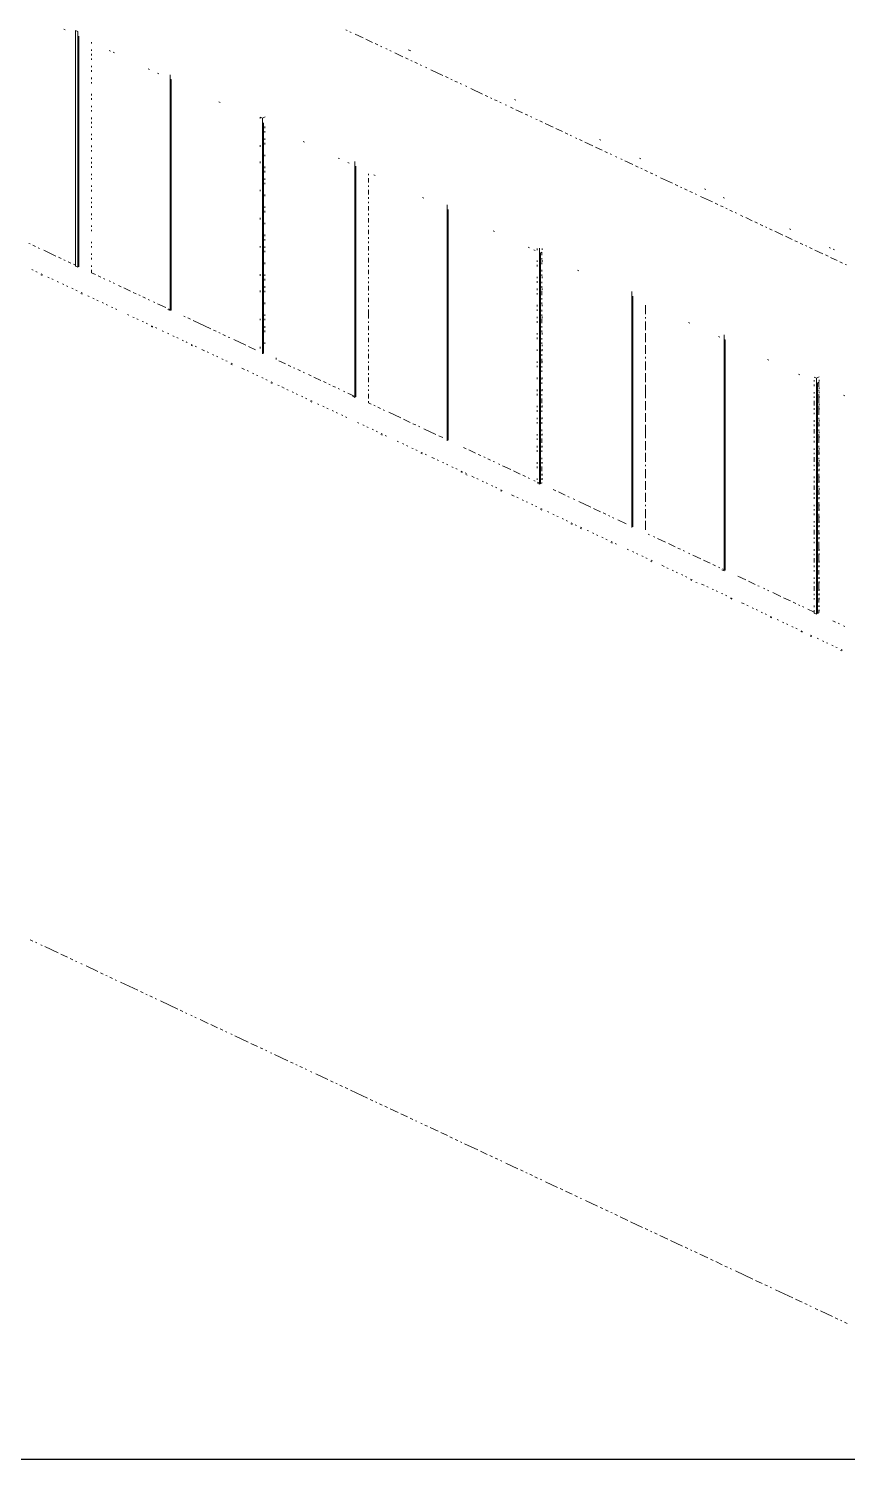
# Paper-space layout '03 3D Building and Roof' of a CAD drawing. Header units: millimetres. Extents: x 5 to 415, y 5 to 292.
# Drawn here: x 150.9 to 183.4, y 151 to 207.8 of the extents above; entities that cross this region are included whole.
import ezdxf

# ---------------------------------------------------------------- set-up
doc = ezdxf.new("R2010")
doc.units = ezdxf.units.MM
doc.layers.add('EXISTING', color=7, linetype='Continuous')
picture_1 = doc.add_image_def('image1.png', size_in_pixel=(1967, 1277))

# ---------------------------------------------------------------- blocks, each defined once
blk = doc.blocks.new('SHEET_03')
at = {"layer": 'EXISTING', "color": 250, "lineweight": 9}
for p, q in [((152.301, 207.8), (152.355, 207.775)), ((152.758, 207.755), (152.85, 207.712)), ((152.758, 198.388), (152.758, 207.755)), ((152.85, 207.712), (152.85, 198.345)), ((152.892, 207.523), (152.892, 198.365)), ((163.551, 207.751), (163.498, 207.775)), ((163.709, 207.676), (163.656, 207.701)), ((164.184, 207.453), (163.867, 207.602)), ((153.392, 207.229), (153.392, 207.288)), ((153.392, 206.936), (153.392, 206.995)), ((154.09, 206.961), (154.143, 206.935)), ((154.251, 206.885), (154.304, 206.86)), ((164.553, 207.28), (164.289, 207.404)), ((164.764, 207.181), (164.659, 207.23)), ((164.922, 207.107), (164.87, 207.131)), ((165.133, 207.008), (165.081, 207.032)), ((165.292, 206.933), (165.239, 206.958)), ((165.767, 206.71), (165.45, 206.859)), ((165.978, 206.986), (166.083, 206.936)), ((153.392, 206.76), (153.392, 206.819)), ((153.392, 206.584), (153.392, 206.642)), ((153.392, 206.29), (153.392, 206.349)), ((165.978, 206.611), (165.872, 206.661)), ((166.136, 206.537), (166.083, 206.562)), ((166.347, 206.438), (166.241, 206.487)), ((166.505, 206.364), (166.452, 206.388)), ((166.716, 206.264), (166.664, 206.289)), ((153.392, 206.114), (153.392, 206.173)), ((153.392, 205.82), (153.392, 205.879)), ((155.646, 206.23), (155.7, 206.205)), ((156.022, 206.053), (156.076, 206.028)), ((156.505, 205.826), (156.559, 205.801)), ((156.517, 205.99), (156.517, 196.623)), ((156.559, 205.801), (156.559, 196.643)), ((167.349, 205.967), (166.875, 206.19)), ((167.56, 205.868), (167.455, 205.918)), ((167.719, 205.794), (167.666, 205.819)), ((167.93, 205.695), (167.824, 205.744)), ((153.392, 205.644), (153.392, 205.703)), ((153.392, 205.175), (153.392, 205.233)), ((168.088, 205.62), (168.035, 205.645)), ((168.299, 205.521), (168.246, 205.546)), ((168.932, 205.224), (168.457, 205.447)), ((169.143, 205.125), (169.038, 205.175)), ((153.392, 204.999), (153.392, 205.057)), ((153.392, 204.705), (153.392, 204.764)), ((153.392, 204.529), (153.392, 204.588)), ((158.455, 204.911), (158.508, 204.886)), ((169.301, 205.051), (169.249, 205.076)), ((169.513, 204.952), (169.407, 205.001)), ((169.671, 204.877), (169.618, 204.902)), ((169.882, 204.778), (169.829, 204.803)), ((170.146, 204.654), (170.04, 204.704)), ((170.198, 205.004), (170.251, 204.98)), ((170.515, 204.481), (170.251, 204.605)), ((153.392, 204.235), (153.392, 204.294)), ((153.392, 204.059), (153.392, 204.118)), ((160.093, 204.311), (160.184, 204.268)), ((160.093, 204.252), (160.093, 204.311)), ((160.184, 204.268), (160.293, 204.319)), ((160.184, 204.268), (160.184, 194.902)), ((160.226, 204.08), (160.226, 194.921)), ((170.726, 204.382), (170.62, 204.432)), ((170.884, 204.308), (170.832, 204.332)), ((171.095, 204.209), (171.043, 204.233)), ((171.306, 204.11), (171.201, 204.159)), ((171.728, 203.911), (171.412, 204.06)), ((153.392, 203.883), (153.392, 203.942)), ((153.392, 203.59), (153.392, 203.648)), ((153.392, 203.413), (153.392, 203.472)), ((160.284, 203.872), (160.284, 203.931)), ((160.284, 203.696), (160.284, 203.755)), ((160.284, 203.403), (160.284, 203.461)), ((172.098, 203.738), (171.834, 203.862)), ((172.309, 203.639), (172.203, 203.688)), ((172.467, 203.565), (172.414, 203.589)), ((172.678, 203.466), (172.625, 203.49)), ((153.392, 203.12), (153.392, 203.179)), ((153.392, 202.944), (153.392, 203.003)), ((160.093, 203.133), (160.093, 203.192)), ((160.284, 203.226), (160.284, 203.285)), ((161.8, 203.341), (161.853, 203.316)), ((172.889, 203.366), (172.784, 203.416)), ((173.311, 203.168), (172.995, 203.317)), ((173.681, 202.995), (173.417, 203.119)), ((173.575, 203.419), (173.628, 203.394)), ((173.892, 202.896), (173.786, 202.945)), ((153.392, 202.65), (153.392, 202.709)), ((153.392, 202.474), (153.392, 202.533)), ((153.392, 202.298), (153.392, 202.357)), ((160.093, 202.485), (160.093, 202.544)), ((160.284, 202.757), (160.284, 202.815)), ((160.284, 202.287), (160.284, 202.346)), ((163.195, 202.686), (163.249, 202.66)), ((163.571, 202.509), (163.625, 202.484)), ((163.852, 202.547), (163.852, 193.18)), ((163.893, 202.358), (163.893, 193.2)), ((174.05, 202.822), (173.997, 202.846)), ((174.261, 202.722), (174.208, 202.747)), ((174.472, 202.623), (174.419, 202.648)), ((174.894, 202.425), (174.577, 202.574)), ((175.105, 202.326), (175, 202.376)), ((175.158, 202.676), (175.211, 202.651)), ((153.392, 202.005), (153.392, 202.063)), ((153.392, 201.828), (153.392, 201.887)), ((160.284, 202.111), (160.284, 202.17)), ((160.284, 201.817), (160.284, 201.876)), ((164.393, 202.006), (164.393, 202.064)), ((164.393, 201.712), (164.393, 201.888)), ((164.608, 202.022), (164.662, 201.997)), ((175.263, 202.252), (175.211, 202.277)), ((175.474, 202.153), (175.369, 202.202)), ((175.685, 202.054), (175.58, 202.103)), ((175.844, 201.979), (175.791, 202.004)), ((176.477, 201.682), (176.002, 201.905)), ((153.392, 201.535), (153.392, 201.594)), ((153.392, 201.359), (153.392, 201.417)), ((160.093, 201.366), (160.093, 201.425)), ((160.284, 201.641), (160.284, 201.7)), ((160.284, 201.172), (160.284, 201.23)), ((164.393, 201.536), (164.393, 201.595)), ((164.393, 201.243), (164.393, 201.419)), ((176.688, 201.583), (176.582, 201.633)), ((176.846, 201.509), (176.793, 201.534)), ((177.057, 201.41), (176.952, 201.459)), ((177.268, 201.311), (177.163, 201.36)), ((177.426, 201.236), (177.374, 201.261)), ((178.06, 200.939), (177.585, 201.162)), ((177.743, 201.462), (177.796, 201.438)), ((153.392, 201.065), (153.392, 201.124)), ((153.392, 200.889), (153.392, 200.948)), ((153.392, 200.713), (153.392, 200.772)), ((160.284, 200.702), (160.284, 200.761)), ((164.393, 201.066), (164.393, 201.125)), ((164.393, 200.89), (164.393, 200.949)), ((164.393, 200.597), (164.393, 200.773)), ((166.541, 201.115), (166.594, 201.09)), ((167.519, 200.825), (167.519, 191.458)), ((167.561, 200.636), (167.561, 191.478)), ((178.271, 200.84), (178.165, 200.89)), ((178.482, 200.741), (178.376, 200.79)), ((178.482, 201.116), (178.534, 201.091)), ((178.64, 200.667), (178.587, 200.691)), ((178.851, 200.568), (178.745, 200.617)), ((153.392, 200.419), (153.392, 200.478)), ((153.392, 200.243), (153.392, 200.302)), ((160.093, 200.247), (160.093, 200.305)), ((160.284, 200.526), (160.284, 200.585)), ((160.284, 200.056), (160.284, 200.115)), ((164.393, 200.421), (164.393, 200.479)), ((164.393, 200.127), (164.393, 200.303)), ((179.009, 200.493), (178.957, 200.518)), ((179.273, 200.369), (179.168, 200.419)), ((179.642, 200.196), (179.379, 200.32)), ((179.853, 200.097), (179.748, 200.146)), ((180.064, 199.998), (179.959, 200.047)), ((153.392, 199.95), (153.392, 200.008)), ((153.392, 199.774), (153.392, 199.832)), ((160.284, 199.587), (160.284, 199.645)), ((160.284, 199.41), (160.284, 199.469)), ((164.393, 199.951), (164.393, 200.01)), ((164.393, 199.657), (164.393, 199.834)), ((164.393, 199.481), (164.393, 199.54)), ((169.349, 199.797), (169.403, 199.772)), ((180.223, 199.924), (180.17, 199.948)), ((180.434, 199.824), (180.328, 199.874)), ((180.856, 199.626), (180.539, 199.775)), ((181.225, 199.453), (180.961, 199.577)), ((181.12, 199.877), (181.172, 199.852)), ((150.959, 199.272), (150.906, 199.297)), ((151.174, 199.171), (151.067, 199.221)), ((151.335, 199.095), (151.281, 199.121)), ((151.979, 198.793), (151.496, 199.02)), ((153.392, 199.304), (153.392, 199.363)), ((153.392, 199.128), (153.392, 199.187)), ((153.392, 198.834), (153.392, 198.893)), ((160.093, 199.127), (160.093, 199.186)), ((160.284, 199.117), (160.284, 199.176)), ((160.284, 198.941), (160.284, 198.999)), ((164.393, 199.305), (164.393, 199.364)), ((164.393, 199.012), (164.393, 199.188)), ((164.393, 198.836), (164.393, 198.894)), ((170.745, 199.141), (170.798, 199.116)), ((170.959, 199.041), (171.013, 199.015)), ((171.094, 199.028), (171.094, 199.087)), ((171.186, 199.103), (171.186, 189.737)), ((171.228, 198.915), (171.286, 198.942)), ((171.228, 198.915), (171.228, 189.756)), ((171.286, 198.825), (171.286, 198.942)), ((171.294, 199.036), (171.294, 199.095)), ((181.436, 199.354), (181.331, 199.403)), ((181.647, 199.255), (181.542, 199.304)), ((181.806, 199.18), (181.753, 199.205)), ((182.017, 199.081), (181.911, 199.131)), ((182.439, 198.883), (182.122, 199.032)), ((182.702, 199.134), (182.755, 199.109)), ((182.861, 199.06), (182.914, 199.035)), ((152.194, 198.692), (152.086, 198.743)), ((152.355, 198.617), (152.301, 198.642)), ((152.57, 198.516), (152.462, 198.566)), ((152.731, 198.44), (152.677, 198.465)), ((152.85, 198.345), (152.758, 198.388)), ((153.392, 198.658), (153.392, 198.717)), ((153.392, 198.365), (153.392, 198.423)), ((160.284, 198.471), (160.284, 198.53)), ((164.393, 198.542), (164.393, 198.718)), ((164.393, 198.366), (164.393, 198.425)), ((171.094, 198.557), (171.094, 198.616)), ((171.094, 198.38), (171.094, 198.439)), ((171.286, 198.649), (171.286, 198.707)), ((171.286, 198.472), (171.286, 198.531)), ((171.294, 198.565), (171.294, 198.624)), ((182.65, 198.784), (182.544, 198.834)), ((183.019, 198.611), (182.755, 198.735)), ((183.23, 198.512), (183.125, 198.561)), ((183.388, 198.437), (183.336, 198.462)), ((151.079, 198.23), (151.027, 198.254)), ((151.238, 198.155), (151.185, 198.18)), ((151.438, 198.02), (151.385, 198.044)), ((151.449, 198.056), (151.396, 198.081)), ((151.713, 197.932), (151.66, 197.957)), ((151.871, 197.858), (151.818, 197.883)), ((152.082, 197.759), (152.029, 197.784)), ((153.392, 198.13), (153.392, 198.247)), ((153.553, 198.054), (153.392, 198.13)), ((153.768, 197.953), (153.66, 198.004)), ((153.929, 197.878), (153.875, 197.903)), ((154.143, 197.777), (154.09, 197.802)), ((160.093, 198.008), (160.093, 198.067)), ((160.284, 198.001), (160.284, 198.06)), ((160.284, 197.825), (160.284, 197.884)), ((164.393, 198.072), (164.393, 198.249)), ((164.393, 197.896), (164.393, 197.955)), ((164.393, 197.72), (164.393, 197.779)), ((171.094, 197.909), (171.094, 197.968)), ((171.094, 197.732), (171.094, 197.791)), ((171.286, 198.179), (171.286, 198.238)), ((171.286, 198.003), (171.286, 198.061)), ((171.286, 197.709), (171.286, 197.768)), ((171.294, 197.917), (171.294, 197.976)), ((172.694, 198.226), (172.748, 198.201)), ((152.293, 197.66), (152.24, 197.684)), ((152.452, 197.585), (152.399, 197.61)), ((152.663, 197.486), (152.61, 197.511)), ((152.821, 197.412), (152.768, 197.437)), ((153.021, 197.276), (152.968, 197.301)), ((153.032, 197.313), (152.979, 197.338)), ((153.296, 197.189), (153.243, 197.214)), ((154.304, 197.701), (154.251, 197.727)), ((154.573, 197.575), (154.465, 197.626)), ((154.948, 197.399), (154.68, 197.525)), ((155.163, 197.298), (155.056, 197.349)), ((155.324, 197.223), (155.271, 197.248)), ((160.093, 197.36), (160.093, 197.419)), ((160.284, 197.532), (160.284, 197.591)), ((160.284, 197.356), (160.284, 197.414)), ((164.393, 197.427), (164.393, 197.603)), ((164.393, 197.25), (164.393, 197.309)), ((171.094, 197.438), (171.094, 197.497)), ((171.094, 197.261), (171.094, 197.32)), ((171.286, 197.533), (171.286, 197.592)), ((171.286, 197.24), (171.286, 197.416)), ((171.294, 197.446), (171.294, 197.505)), ((174.853, 197.382), (174.853, 188.015)), ((174.895, 197.193), (174.895, 188.035)), ((153.507, 197.09), (153.454, 197.115)), ((153.665, 197.015), (153.613, 197.04)), ((153.876, 196.916), (153.824, 196.941)), ((154.035, 196.842), (153.982, 196.867)), ((154.246, 196.743), (154.193, 196.768)), ((154.404, 196.669), (154.351, 196.693)), ((155.539, 197.122), (155.432, 197.172)), ((155.7, 197.046), (155.646, 197.071)), ((155.915, 196.945), (155.861, 196.971)), ((156.344, 196.744), (156.022, 196.895)), ((156.517, 196.623), (156.426, 196.666)), ((156.559, 196.643), (156.452, 196.693)), ((160.284, 196.886), (160.284, 196.945)), ((164.393, 196.957), (164.393, 197.133)), ((164.393, 196.781), (164.393, 196.84)), ((164.393, 196.311), (164.393, 196.663)), ((171.094, 196.79), (171.094, 196.849)), ((171.094, 196.613), (171.094, 196.672)), ((171.286, 197.063), (171.286, 197.122)), ((171.286, 196.887), (171.286, 196.946)), ((171.286, 196.594), (171.286, 196.652)), ((171.294, 196.798), (171.294, 196.857)), ((175.395, 196.489), (175.395, 196.841)), ((154.879, 196.446), (154.826, 196.47)), ((155.09, 196.346), (155.038, 196.371)), ((155.249, 196.272), (155.196, 196.297)), ((155.46, 196.173), (155.407, 196.198)), ((155.618, 196.099), (155.565, 196.123)), ((157.113, 196.383), (157.059, 196.408)), ((157.327, 196.282), (157.22, 196.333)), ((158.133, 195.904), (157.435, 196.232)), ((160.093, 196.241), (160.093, 196.3)), ((160.284, 196.416), (160.284, 196.475)), ((160.284, 196.24), (160.284, 196.299)), ((164.393, 196.135), (164.393, 196.194)), ((171.094, 196.319), (171.094, 196.378)), ((171.094, 196.142), (171.094, 196.201)), ((171.286, 196.418), (171.286, 196.476)), ((171.286, 196.124), (171.286, 196.3)), ((171.294, 196.326), (171.294, 196.385)), ((175.395, 196.312), (175.395, 196.371)), ((175.395, 195.843), (175.395, 196.195)), ((177.113, 196.152), (177.167, 196.127)), ((155.817, 195.964), (155.765, 195.988)), ((155.829, 196), (155.776, 196.024)), ((155.988, 195.925), (155.935, 195.95)), ((156.251, 195.801), (156.199, 195.826)), ((156.463, 195.702), (156.41, 195.727)), ((156.674, 195.603), (156.621, 195.628)), ((156.832, 195.529), (156.779, 195.554)), ((158.347, 195.803), (158.24, 195.854)), ((158.508, 195.728), (158.455, 195.753)), ((158.723, 195.627), (158.616, 195.677)), ((158.884, 195.551), (158.83, 195.577)), ((160.284, 195.947), (160.284, 196.005)), ((160.284, 195.771), (160.284, 195.829)), ((164.393, 195.842), (164.393, 196.018)), ((164.393, 195.665), (164.393, 195.724)), ((164.393, 195.372), (164.393, 195.548)), ((171.094, 195.671), (171.094, 195.73)), ((171.094, 195.494), (171.094, 195.553)), ((171.286, 195.948), (171.286, 196.007)), ((171.286, 195.772), (171.286, 195.831)), ((171.286, 195.478), (171.286, 195.537)), ((171.294, 195.678), (171.294, 195.737)), ((175.395, 195.373), (175.395, 195.725)), ((178.294, 195.597), (178.347, 195.572)), ((178.509, 195.497), (178.562, 195.471)), ((178.521, 195.66), (178.521, 186.293)), ((157.043, 195.43), (156.99, 195.454)), ((157.201, 195.355), (157.149, 195.38)), ((157.4, 195.22), (157.348, 195.245)), ((157.413, 195.256), (157.36, 195.281)), ((157.571, 195.182), (157.518, 195.207)), ((157.888, 195.033), (157.782, 195.083)), ((158.046, 194.959), (157.993, 194.984)), ((159.528, 195.249), (159.045, 195.476)), ((159.904, 195.072), (159.636, 195.198)), ((160.093, 195.121), (160.093, 195.18)), ((160.284, 195.301), (160.284, 195.36)), ((164.393, 195.196), (164.393, 195.254)), ((164.393, 195.02), (164.393, 195.078)), ((171.094, 195.023), (171.094, 195.082)), ((171.286, 195.302), (171.286, 195.361)), ((171.286, 195.009), (171.286, 195.067)), ((171.294, 195.207), (171.294, 195.266)), ((171.294, 195.03), (171.294, 195.089)), ((175.395, 194.903), (175.395, 195.256)), ((178.562, 195.471), (178.562, 186.313)), ((158.257, 194.86), (158.204, 194.885)), ((158.415, 194.785), (158.363, 194.81)), ((158.626, 194.686), (158.574, 194.711)), ((158.785, 194.612), (158.732, 194.637)), ((158.983, 194.477), (158.931, 194.502)), ((158.996, 194.513), (158.943, 194.538)), ((160.726, 194.687), (160.726, 194.745)), ((161.102, 194.51), (160.834, 194.636)), ((161.317, 194.409), (161.209, 194.46)), ((161.478, 194.334), (161.424, 194.359)), ((164.393, 194.726), (164.393, 194.902)), ((164.393, 194.55), (164.393, 194.609)), ((164.393, 194.256), (164.393, 194.433)), ((171.094, 194.551), (171.094, 194.61)), ((171.094, 194.375), (171.094, 194.434)), ((171.286, 194.833), (171.286, 194.891)), ((171.286, 194.539), (171.286, 194.715)), ((171.286, 194.363), (171.286, 194.422)), ((171.294, 194.559), (171.294, 194.618)), ((175.395, 194.727), (175.395, 194.786)), ((175.395, 194.258), (175.395, 194.61)), ((180.243, 194.682), (180.297, 194.657)), ((159.471, 194.29), (159.365, 194.339)), ((159.629, 194.216), (159.576, 194.24)), ((159.84, 194.116), (159.788, 194.141)), ((159.999, 194.042), (159.946, 194.067)), ((160.21, 193.943), (160.157, 193.968)), ((160.368, 193.869), (160.315, 193.893)), ((160.579, 193.77), (160.526, 193.794)), ((161.692, 194.233), (161.585, 194.283)), ((161.853, 194.157), (161.8, 194.182)), ((162.122, 194.031), (162.015, 194.082)), ((162.498, 193.855), (162.229, 193.981)), ((162.712, 193.754), (162.605, 193.804)), ((164.393, 194.08), (164.393, 194.139)), ((164.393, 193.787), (164.393, 193.963)), ((171.094, 193.903), (171.094, 193.962)), ((171.286, 194.187), (171.286, 194.245)), ((171.286, 193.893), (171.286, 193.952)), ((171.286, 193.717), (171.286, 193.776)), ((171.294, 193.911), (171.294, 193.97)), ((175.395, 193.788), (175.395, 194.14)), ((181.478, 194.103), (181.532, 194.077)), ((182.096, 193.981), (182.188, 193.938)), ((182.096, 193.805), (182.096, 193.863)), ((182.188, 193.938), (182.296, 193.989)), ((182.188, 193.938), (182.188, 184.572)), ((182.229, 193.75), (182.288, 193.777)), ((182.288, 193.601), (182.288, 193.777)), ((182.296, 193.812), (182.296, 193.871)), ((160.566, 193.734), (160.514, 193.759)), ((160.843, 193.646), (160.79, 193.67)), ((161.054, 193.547), (160.949, 193.596)), ((161.212, 193.472), (161.16, 193.497)), ((161.424, 193.373), (161.371, 193.398)), ((161.582, 193.299), (161.529, 193.324)), ((161.793, 193.2), (161.74, 193.224)), ((162.873, 193.678), (162.82, 193.704)), ((163.088, 193.578), (162.981, 193.628)), ((163.249, 193.502), (163.195, 193.527)), ((163.464, 193.401), (163.41, 193.426)), ((163.893, 193.2), (163.571, 193.351)), ((163.852, 193.18), (163.76, 193.223)), ((164.393, 193.611), (164.393, 193.669)), ((164.393, 193.435), (164.393, 193.493)), ((164.393, 193.141), (164.393, 193.317)), ((171.094, 193.432), (171.094, 193.491)), ((171.094, 193.255), (171.094, 193.314)), ((171.286, 193.424), (171.286, 193.482)), ((171.286, 193.247), (171.286, 193.306)), ((171.294, 193.44), (171.294, 193.499)), ((175.395, 193.142), (175.395, 193.671)), ((182.096, 193.628), (182.096, 193.687)), ((182.096, 193.333), (182.096, 193.392)), ((182.096, 193.157), (182.096, 193.216)), ((182.229, 193.75), (182.229, 184.591)), ((182.288, 193.425), (182.288, 193.484)), ((182.288, 192.955), (182.288, 193.307)), ((182.296, 193.518), (182.296, 193.577)), ((182.296, 193.341), (182.296, 193.4)), ((182.296, 193.164), (182.296, 193.223)), ((183.266, 193.263), (183.32, 193.238)), ((161.951, 193.125), (161.899, 193.15)), ((162.149, 192.991), (162.096, 193.016)), ((162.162, 193.026), (162.11, 193.051)), ((162.426, 192.902), (162.374, 192.927)), ((162.637, 192.803), (162.585, 192.828)), ((162.796, 192.729), (162.743, 192.754)), ((163.007, 192.63), (162.954, 192.655)), ((164.393, 192.965), (164.393, 193.024)), ((164.501, 192.914), (164.393, 192.965)), ((164.662, 192.839), (164.608, 192.864)), ((164.877, 192.738), (164.769, 192.788)), ((165.038, 192.662), (164.984, 192.688)), ((171.094, 192.784), (171.094, 192.843)), ((171.094, 192.607), (171.094, 192.666)), ((171.286, 192.954), (171.286, 193.13)), ((171.286, 192.778), (171.286, 192.836)), ((171.286, 192.602), (171.286, 192.66)), ((171.294, 192.792), (171.294, 192.851)), ((175.395, 192.673), (175.395, 193.025)), ((182.096, 192.862), (182.096, 193.039)), ((182.096, 192.685), (182.096, 192.744)), ((182.288, 192.486), (182.288, 192.838)), ((182.296, 192.87), (182.296, 192.929)), ((182.296, 192.693), (182.296, 192.752)), ((163.165, 192.556), (163.112, 192.58)), ((163.376, 192.456), (163.324, 192.481)), ((163.535, 192.382), (163.482, 192.407)), ((164.01, 192.159), (163.957, 192.184)), ((164.221, 192.06), (164.168, 192.085)), ((165.682, 192.36), (165.199, 192.587)), ((166.057, 192.184), (165.789, 192.31)), ((166.272, 192.083), (166.165, 192.133)), ((171.094, 192.313), (171.094, 192.372)), ((171.094, 192.136), (171.094, 192.195)), ((171.286, 192.308), (171.286, 192.367)), ((171.286, 192.132), (171.286, 192.191)), ((171.294, 192.321), (171.294, 192.38)), ((175.395, 192.203), (175.395, 192.555)), ((175.395, 191.557), (175.395, 192.086)), ((182.096, 192.509), (182.096, 192.568)), ((182.096, 192.214), (182.096, 192.273)), ((182.096, 192.037), (182.096, 192.096)), ((182.288, 192.309), (182.288, 192.368)), ((182.288, 192.016), (182.288, 192.192)), ((182.296, 192.222), (182.296, 192.281)), ((182.296, 192.045), (182.296, 192.104)), ((164.379, 191.986), (164.326, 192.01)), ((164.59, 191.887), (164.537, 191.911)), ((164.749, 191.812), (164.696, 191.837)), ((164.946, 191.678), (164.893, 191.703)), ((164.96, 191.713), (164.907, 191.738)), ((165.118, 191.639), (165.065, 191.664)), ((166.433, 192.007), (166.38, 192.032)), ((167.077, 191.705), (166.594, 191.932)), ((167.346, 191.579), (167.185, 191.654)), ((171.094, 191.665), (171.094, 191.724)), ((171.094, 191.488), (171.094, 191.547)), ((171.286, 191.838), (171.286, 191.897)), ((171.286, 191.662), (171.286, 191.721)), ((171.286, 191.369), (171.286, 191.545)), ((171.294, 191.673), (171.294, 191.732)), ((182.096, 191.743), (182.096, 191.92)), ((182.096, 191.566), (182.096, 191.625)), ((182.288, 191.84), (182.288, 191.898)), ((182.288, 191.37), (182.288, 191.722)), ((182.296, 191.751), (182.296, 191.81)), ((182.296, 191.574), (182.296, 191.633)), ((165.593, 191.416), (165.54, 191.441)), ((165.804, 191.317), (165.751, 191.341)), ((165.962, 191.242), (165.91, 191.267)), ((166.174, 191.143), (166.121, 191.168)), ((166.332, 191.069), (166.279, 191.094)), ((166.529, 190.935), (166.476, 190.96)), ((166.543, 190.97), (166.49, 190.995)), ((168.275, 191.142), (168.168, 191.193)), ((168.651, 190.966), (168.383, 191.092)), ((171.094, 191.194), (171.094, 191.253)), ((171.094, 191.017), (171.094, 191.076)), ((171.286, 191.193), (171.286, 191.251)), ((171.286, 191.017), (171.286, 191.075)), ((171.294, 191.201), (171.294, 191.26)), ((175.395, 191.088), (175.395, 191.44)), ((175.395, 190.618), (175.395, 190.97)), ((182.096, 191.389), (182.096, 191.448)), ((182.096, 191.095), (182.096, 191.154)), ((182.096, 190.918), (182.096, 190.977)), ((182.288, 191.194), (182.288, 191.253)), ((182.288, 190.9), (182.288, 191.077)), ((182.296, 191.103), (182.296, 191.162)), ((182.296, 190.926), (182.296, 190.985)), ((166.701, 190.895), (166.649, 190.92)), ((167.018, 190.747), (166.912, 190.796)), ((167.176, 190.672), (167.124, 190.697)), ((167.387, 190.573), (167.335, 190.598)), ((167.546, 190.499), (167.493, 190.524)), ((167.757, 190.4), (167.704, 190.425)), ((168.866, 190.865), (168.758, 190.916)), ((169.027, 190.79), (168.973, 190.815)), ((169.242, 190.689), (169.134, 190.739)), ((169.403, 190.613), (169.349, 190.638)), ((169.617, 190.512), (169.564, 190.538)), ((170.047, 190.311), (169.725, 190.462)), ((171.094, 190.546), (171.094, 190.605)), ((171.094, 190.369), (171.094, 190.428)), ((171.286, 190.723), (171.286, 190.782)), ((171.286, 190.547), (171.286, 190.606)), ((171.286, 190.253), (171.286, 190.429)), ((171.294, 190.553), (171.294, 190.612)), ((175.395, 190.442), (175.395, 190.5)), ((182.096, 190.624), (182.096, 190.8)), ((182.096, 190.447), (182.096, 190.506)), ((182.288, 190.724), (182.288, 190.783)), ((182.288, 190.431), (182.288, 190.607)), ((182.296, 190.631), (182.296, 190.69)), ((182.296, 190.455), (182.296, 190.514)), ((167.915, 190.326), (167.862, 190.35)), ((168.112, 190.192), (168.059, 190.216)), ((168.126, 190.226), (168.074, 190.251)), ((168.285, 190.152), (168.232, 190.177)), ((168.323, 190.093), (168.27, 190.117)), ((168.601, 190.003), (168.496, 190.053)), ((168.76, 189.929), (168.707, 189.954)), ((168.971, 189.83), (168.918, 189.855)), ((170.423, 190.134), (170.154, 190.26)), ((170.637, 190.034), (170.53, 190.084)), ((170.798, 189.958), (170.745, 189.983)), ((171.013, 189.857), (170.959, 189.882)), ((171.094, 189.898), (171.094, 189.957)), ((171.228, 189.756), (171.12, 189.807)), ((171.286, 190.077), (171.286, 190.136)), ((171.286, 189.901), (171.286, 189.96)), ((171.294, 190.082), (171.294, 190.141)), ((171.294, 189.905), (171.294, 189.964)), ((175.395, 189.972), (175.395, 190.324)), ((175.395, 189.502), (175.395, 189.855)), ((182.096, 190.27), (182.096, 190.329)), ((182.096, 189.976), (182.096, 190.034)), ((182.096, 189.799), (182.096, 189.858)), ((182.288, 190.255), (182.288, 190.313)), ((182.288, 189.785), (182.288, 190.137)), ((182.296, 190.278), (182.296, 190.337)), ((182.296, 189.983), (182.296, 190.042)), ((182.296, 189.807), (182.296, 189.866)), ((169.129, 189.756), (169.076, 189.78)), ((169.34, 189.657), (169.287, 189.681)), ((169.498, 189.582), (169.446, 189.607)), ((169.695, 189.448), (169.642, 189.473)), ((169.71, 189.483), (169.657, 189.508)), ((170.185, 189.26), (170.079, 189.31)), ((171.186, 189.737), (171.094, 189.78)), ((171.294, 189.788), (171.186, 189.737)), ((171.286, 189.784), (171.228, 189.756)), ((171.835, 189.471), (171.728, 189.522)), ((172.211, 189.295), (171.943, 189.421)), ((172.372, 189.219), (172.318, 189.244)), ((175.395, 189.033), (175.395, 189.385)), ((182.096, 189.504), (182.096, 189.681)), ((182.096, 189.328), (182.096, 189.386)), ((182.288, 189.609), (182.288, 189.668)), ((182.288, 189.315), (182.288, 189.491)), ((182.296, 189.512), (182.296, 189.571)), ((182.296, 189.335), (182.296, 189.394)), ((170.343, 189.186), (170.29, 189.211)), ((170.554, 189.087), (170.501, 189.111)), ((170.712, 189.012), (170.66, 189.037)), ((170.923, 188.913), (170.871, 188.938)), ((171.082, 188.839), (171.029, 188.864)), ((171.278, 188.705), (171.225, 188.73)), ((171.293, 188.74), (171.24, 188.765)), ((172.587, 189.118), (172.533, 189.144)), ((173.231, 188.816), (172.748, 189.043)), ((173.607, 188.639), (173.338, 188.766)), ((175.395, 188.857), (175.395, 188.915)), ((175.395, 188.387), (175.395, 188.739)), ((182.096, 189.151), (182.096, 189.21)), ((182.096, 188.856), (182.096, 188.915)), ((182.096, 188.68), (182.096, 188.738)), ((182.288, 189.139), (182.288, 189.198)), ((182.288, 188.67), (182.288, 189.022)), ((182.296, 189.159), (182.296, 189.218)), ((182.296, 188.864), (182.296, 188.923)), ((182.296, 188.687), (182.296, 188.746)), ((171.557, 188.616), (171.504, 188.641)), ((171.768, 188.517), (171.715, 188.542)), ((171.926, 188.442), (171.873, 188.467)), ((172.137, 188.343), (172.085, 188.368)), ((172.296, 188.269), (172.243, 188.294)), ((172.491, 188.136), (172.439, 188.16)), ((172.507, 188.17), (172.454, 188.195)), ((172.665, 188.096), (172.612, 188.12)), ((173.821, 188.539), (173.714, 188.589)), ((173.982, 188.463), (173.929, 188.488)), ((174.143, 188.387), (174.09, 188.413)), ((174.627, 188.161), (174.305, 188.312)), ((175.395, 187.917), (175.395, 188.27)), ((182.096, 188.503), (182.096, 188.562)), ((182.096, 188.208), (182.096, 188.267)), ((182.096, 188.032), (182.096, 188.09)), ((182.288, 188.2), (182.288, 188.552)), ((182.296, 188.393), (182.296, 188.452)), ((182.296, 188.216), (182.296, 188.275)), ((182.296, 188.039), (182.296, 188.098)), ((172.861, 187.962), (172.808, 187.987)), ((172.876, 187.996), (172.823, 188.021)), ((173.14, 187.873), (173.087, 187.897)), ((173.351, 187.773), (173.298, 187.798)), ((173.51, 187.699), (173.457, 187.724)), ((173.721, 187.6), (173.668, 187.625)), ((173.879, 187.526), (173.826, 187.55)), ((175.556, 187.724), (175.502, 187.749)), ((175.771, 187.623), (175.717, 187.649)), ((176.2, 187.422), (175.878, 187.573)), ((182.096, 187.737), (182.096, 187.914)), ((182.096, 187.56), (182.096, 187.619)), ((182.288, 188.024), (182.288, 188.082)), ((182.288, 187.73), (182.288, 187.906)), ((182.288, 187.554), (182.288, 187.613)), ((182.296, 187.745), (182.296, 187.804)), ((182.296, 187.568), (182.296, 187.627)), ((174.074, 187.392), (174.022, 187.417)), ((174.09, 187.427), (174.037, 187.451)), ((174.248, 187.352), (174.196, 187.377)), ((174.723, 187.129), (174.671, 187.154)), ((174.935, 187.03), (174.882, 187.055)), ((175.093, 186.956), (175.04, 186.981)), ((176.576, 187.245), (176.308, 187.371)), ((176.791, 187.145), (176.683, 187.195)), ((176.952, 187.069), (176.898, 187.094)), ((177.167, 186.968), (177.113, 186.993)), ((182.096, 187.384), (182.096, 187.442)), ((182.096, 187.089), (182.096, 187.148)), ((182.096, 186.912), (182.096, 186.971)), ((182.288, 187.084), (182.288, 187.437)), ((182.288, 186.615), (182.288, 186.967)), ((182.296, 187.097), (182.296, 187.156)), ((182.296, 186.92), (182.296, 186.979)), ((175.304, 186.857), (175.251, 186.882)), ((175.462, 186.782), (175.41, 186.807)), ((175.657, 186.649), (175.605, 186.674)), ((175.673, 186.683), (175.621, 186.708)), ((176.148, 186.46), (176.043, 186.51)), ((176.307, 186.386), (176.254, 186.411)), ((177.596, 186.767), (177.274, 186.918)), ((177.972, 186.59), (177.703, 186.716)), ((178.186, 186.489), (178.079, 186.54)), ((178.347, 186.414), (178.294, 186.439)), ((182.096, 186.618), (182.096, 186.794)), ((182.096, 186.441), (182.096, 186.5)), ((182.288, 186.439), (182.288, 186.497)), ((182.296, 186.626), (182.296, 186.684)), ((182.296, 186.449), (182.296, 186.508)), ((176.518, 186.287), (176.465, 186.312)), ((176.676, 186.213), (176.623, 186.237)), ((176.887, 186.113), (176.834, 186.138)), ((177.046, 186.039), (176.993, 186.064)), ((177.24, 185.906), (177.187, 185.931)), ((177.257, 185.94), (177.204, 185.965)), ((177.451, 185.807), (177.399, 185.832)), ((178.521, 186.293), (178.429, 186.336)), ((178.562, 186.313), (178.455, 186.363)), ((179.384, 185.927), (179.062, 186.078)), ((179.76, 185.751), (179.492, 185.877)), ((182.096, 186.264), (182.096, 186.323)), ((182.096, 185.97), (182.096, 186.029)), ((182.096, 185.793), (182.096, 185.852)), ((182.288, 186.145), (182.288, 186.321)), ((182.288, 185.969), (182.288, 186.028)), ((182.288, 185.499), (182.288, 185.852)), ((182.296, 185.978), (182.296, 186.036)), ((182.296, 185.801), (182.296, 185.86)), ((177.732, 185.717), (177.626, 185.767)), ((177.89, 185.643), (177.837, 185.667)), ((178.101, 185.544), (178.048, 185.568)), ((178.259, 185.469), (178.207, 185.494)), ((178.471, 185.37), (178.418, 185.395)), ((178.629, 185.296), (178.576, 185.321)), ((179.921, 185.675), (179.867, 185.7)), ((180.136, 185.574), (180.082, 185.599)), ((180.297, 185.499), (180.243, 185.524)), ((180.78, 185.272), (180.458, 185.423)), ((182.096, 185.498), (182.096, 185.675)), ((182.096, 185.322), (182.096, 185.381)), ((182.288, 185.323), (182.288, 185.382)), ((182.296, 185.506), (182.296, 185.565)), ((182.296, 185.33), (182.296, 185.388)), ((178.823, 185.163), (178.77, 185.188)), ((178.84, 185.197), (178.787, 185.221)), ((179.315, 184.974), (179.209, 185.023)), ((179.473, 184.899), (179.421, 184.924)), ((179.684, 184.8), (179.632, 184.825)), ((179.843, 184.726), (179.79, 184.751)), ((181.156, 185.095), (180.887, 185.221)), ((181.371, 184.995), (181.263, 185.045)), ((181.532, 184.919), (181.478, 184.944)), ((181.693, 184.843), (181.639, 184.869)), ((182.068, 184.667), (181.854, 184.768)), ((182.096, 185.145), (182.096, 185.204)), ((182.096, 184.85), (182.096, 184.909)), ((182.096, 184.615), (182.096, 184.733)), ((182.288, 185.03), (182.288, 185.206)), ((182.288, 184.854), (182.288, 184.912)), ((182.288, 184.619), (182.288, 184.736)), ((182.296, 185.153), (182.296, 185.212)), ((182.296, 184.858), (182.296, 184.917)), ((182.296, 184.682), (182.296, 184.74)), ((180.054, 184.627), (180.001, 184.652)), ((180.212, 184.552), (180.159, 184.577)), ((180.406, 184.42), (180.353, 184.445)), ((180.423, 184.453), (180.371, 184.478)), ((180.687, 184.329), (180.634, 184.354)), ((180.898, 184.23), (180.846, 184.255)), ((181.057, 184.156), (181.004, 184.181)), ((182.188, 184.572), (182.096, 184.615)), ((182.288, 184.619), (182.229, 184.591)), ((182.944, 184.256), (182.837, 184.306)), ((183.105, 184.18), (183.052, 184.205)), ((181.268, 184.057), (181.215, 184.082)), ((181.426, 183.983), (181.373, 184.007)), ((181.62, 183.85), (181.567, 183.875)), ((181.637, 183.883), (181.584, 183.908)), ((181.989, 183.677), (181.936, 183.701)), ((182.007, 183.71), (181.954, 183.735)), ((182.271, 183.586), (182.218, 183.611)), ((183.32, 184.079), (183.266, 184.105)), ((182.482, 183.487), (182.429, 183.512)), ((182.64, 183.413), (182.587, 183.437)), ((182.851, 183.314), (182.798, 183.338)), ((183.009, 183.239), (182.957, 183.264)), ((183.203, 183.107), (183.15, 183.132)), ((183.221, 183.14), (183.168, 183.165)), ((150.961, 171.636), (151.066, 171.587)), ((151.172, 171.537), (151.224, 171.512)), ((151.383, 171.438), (151.435, 171.413)), ((151.541, 171.364), (152.069, 171.116)), ((152.174, 171.066), (152.438, 170.943)), ((152.543, 170.893), (152.649, 170.844)), ((152.755, 170.794), (152.807, 170.769)), ((152.966, 170.695), (153.018, 170.67)), ((153.177, 170.596), (153.652, 170.373)), ((153.757, 170.323), (153.863, 170.274)), ((153.968, 170.224), (154.021, 170.199)), ((154.126, 170.15), (154.232, 170.1)), ((154.338, 170.051), (154.39, 170.026)), ((154.549, 169.952), (155.235, 169.63)), ((155.34, 169.58), (155.446, 169.531)), ((155.551, 169.481), (155.604, 169.456)), ((155.709, 169.407), (155.815, 169.357)), ((155.92, 169.308), (155.973, 169.283)), ((156.132, 169.209), (156.818, 168.887)), ((156.923, 168.837), (157.029, 168.787)), ((157.134, 168.738), (157.187, 168.713)), ((157.345, 168.639), (157.398, 168.614)), ((157.503, 168.565), (157.556, 168.54)), ((157.715, 168.465), (158.031, 168.317)), ((158.137, 168.267), (158.4, 168.143)), ((158.506, 168.094), (158.612, 168.044)), ((158.717, 167.995), (158.77, 167.97)), ((158.928, 167.896), (158.981, 167.871)), ((159.086, 167.821), (159.614, 167.574)), ((159.72, 167.524), (159.983, 167.4)), ((160.089, 167.351), (160.195, 167.301)), ((160.3, 167.252), (160.353, 167.227)), ((160.511, 167.153), (160.564, 167.128)), ((160.669, 167.078), (161.197, 166.83)), ((161.303, 166.781), (161.408, 166.731)), ((161.514, 166.682), (161.566, 166.657)), ((161.672, 166.608), (161.777, 166.558)), ((161.883, 166.508), (161.936, 166.484)), ((162.094, 166.409), (162.147, 166.385)), ((162.305, 166.31), (162.78, 166.087)), ((162.886, 166.038), (162.991, 165.988)), ((163.097, 165.939), (163.149, 165.914)), ((163.255, 165.864), (163.36, 165.815)), ((163.466, 165.765), (163.572, 165.716)), ((163.677, 165.666), (164.363, 165.344)), ((164.469, 165.295), (164.574, 165.245)), ((164.68, 165.196), (164.732, 165.171)), ((164.838, 165.121), (164.943, 165.072)), ((165.049, 165.022), (165.154, 164.973)), ((165.26, 164.923), (165.577, 164.774)), ((165.682, 164.725), (165.946, 164.601)), ((166.052, 164.551), (166.157, 164.502)), ((166.263, 164.452), (166.315, 164.428)), ((166.474, 164.353), (166.526, 164.329)), ((166.632, 164.279), (166.737, 164.229)), ((166.843, 164.18), (167.16, 164.031)), ((167.265, 163.982), (167.529, 163.858)), ((167.634, 163.808), (167.74, 163.759)), ((167.846, 163.709), (167.951, 163.66)), ((168.057, 163.61), (168.109, 163.585)), ((168.215, 163.536), (168.743, 163.288)), ((168.848, 163.239), (169.112, 163.115)), ((169.217, 163.065), (169.323, 163.016)), ((169.429, 162.966), (169.534, 162.917)), ((169.64, 162.867), (169.692, 162.842)), ((169.851, 162.768), (170.326, 162.545)), ((170.431, 162.495), (170.537, 162.446)), ((170.642, 162.396), (170.695, 162.372)), ((170.8, 162.322), (170.906, 162.272)), ((171.011, 162.223), (171.117, 162.173)), ((171.223, 162.124), (171.275, 162.099)), ((171.434, 162.025), (171.909, 161.802)), ((172.014, 161.752), (172.12, 161.703)), ((172.225, 161.653), (172.489, 161.529)), ((172.594, 161.48), (172.7, 161.43)), ((172.806, 161.381), (172.858, 161.356)), ((173.017, 161.282), (173.491, 161.059)), ((173.597, 161.009), (173.703, 160.96)), ((173.808, 160.91), (173.914, 160.86)), ((174.019, 160.811), (174.072, 160.786)), ((174.177, 160.737), (174.283, 160.687)), ((174.388, 160.637), (174.705, 160.489)), ((174.811, 160.439), (175.286, 160.216)), ((175.391, 160.167), (175.497, 160.117)), ((175.602, 160.068), (175.655, 160.043)), ((175.76, 159.993), (175.866, 159.944)), ((175.971, 159.894), (176.288, 159.746)), ((176.394, 159.696), (176.868, 159.473)), ((176.974, 159.424), (177.08, 159.374)), ((177.185, 159.325), (177.238, 159.3)), ((177.343, 159.25), (177.449, 159.201)), ((177.554, 159.151), (177.871, 159.003)), ((177.977, 158.953), (178.082, 158.903)), ((178.188, 158.854), (178.451, 158.73)), ((178.557, 158.68), (178.663, 158.631)), ((178.768, 158.581), (178.821, 158.557)), ((178.979, 158.482), (179.665, 158.16)), ((179.771, 158.111), (180.034, 157.987)), ((180.14, 157.937), (180.245, 157.888)), ((180.351, 157.838), (180.404, 157.813)), ((180.562, 157.739), (181.248, 157.417)), ((181.354, 157.368), (181.617, 157.244)), ((181.723, 157.194), (181.828, 157.145)), ((181.934, 157.095), (181.987, 157.07)), ((182.145, 156.996), (182.251, 156.946)), ((182.356, 156.897), (182.831, 156.674)), ((182.937, 156.624), (183.042, 156.575)), ((183.148, 156.525), (183.2, 156.501)), ((183.306, 156.451), (183.411, 156.401))]:
    blk.add_line(p, q, dxfattribs=at)
image = blk.add_image(picture_1, insert=(83.85, 151), size_in_units=(183.299, 119))

psp = doc.layouts.new('03 3D Building and Roof')

# ---------------------------------------------------------------- block references
psp.add_blockref('SHEET_03', (0, 0))

doc.saveas('drawing.dxf')
